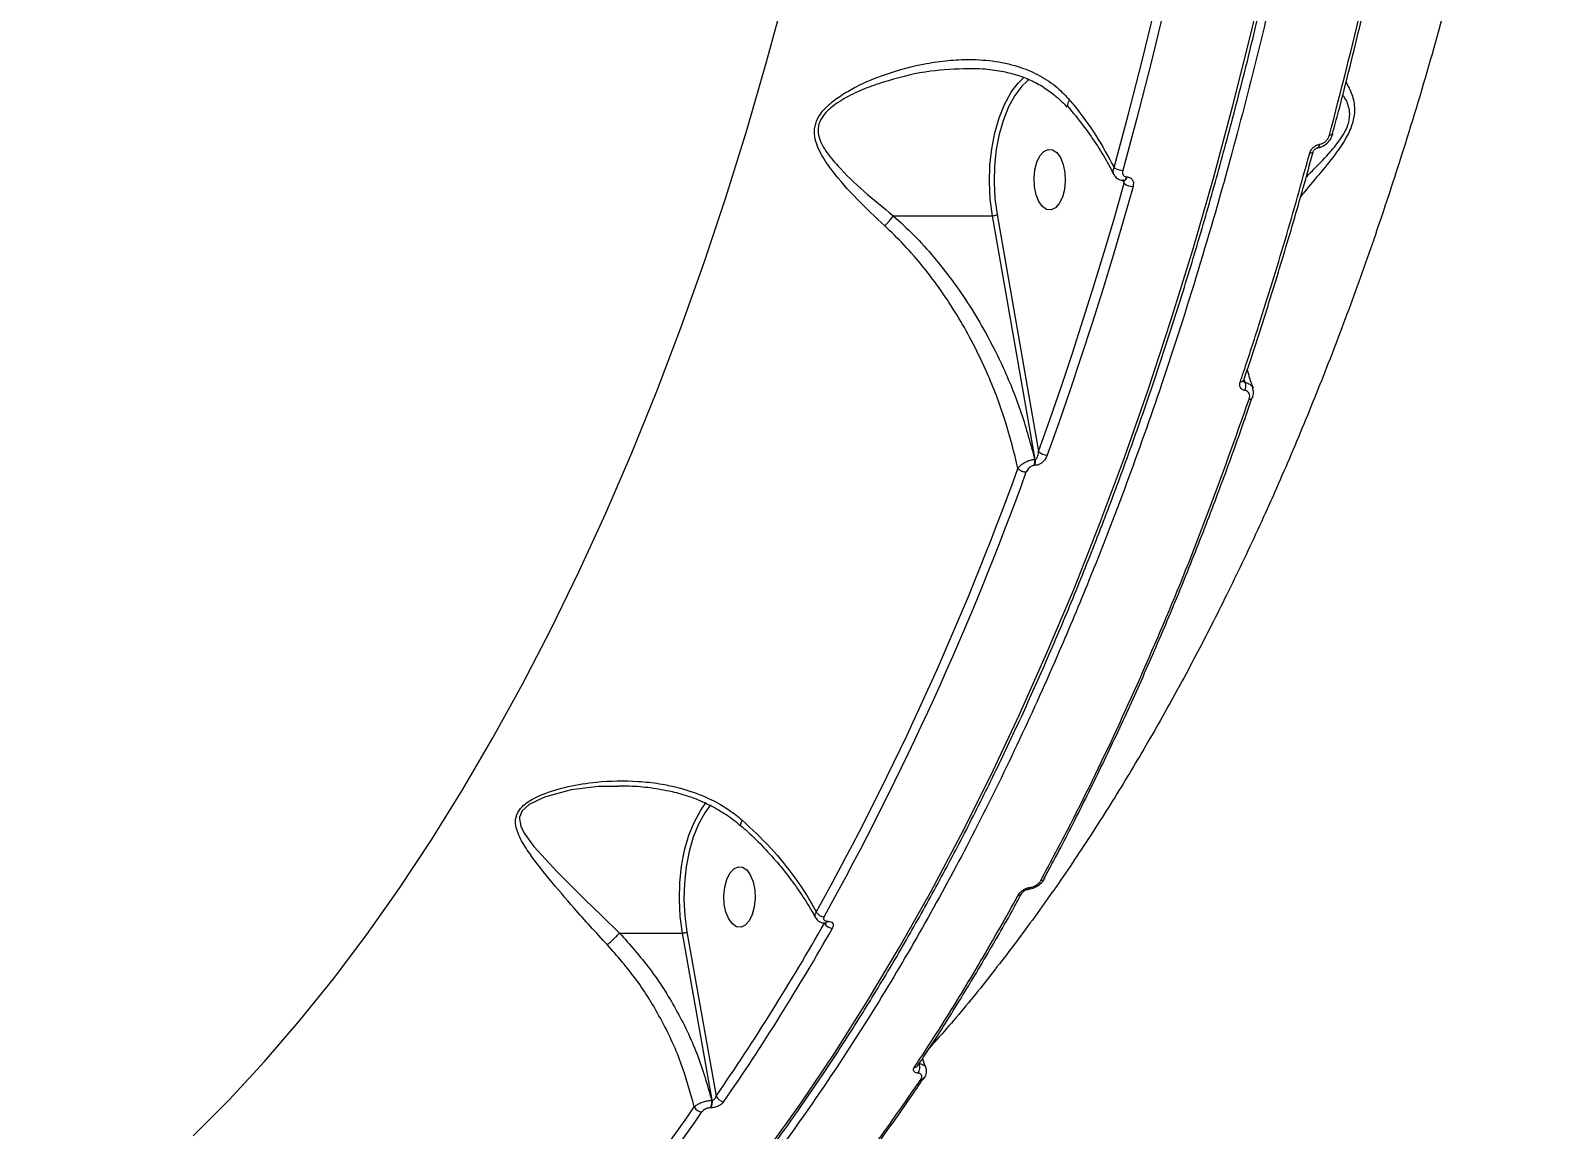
# Model space of a CAD drawing. Header units: millimetres. Extents: x -4688 to 6829, y -6350 to 4771.
# Drawn here: x 1790 to 2016.3, y -53.1 to 110 of the extents above; entities that cross this region are included whole.
import ezdxf

# ---------------------------------------------------------------- set-up
doc = ezdxf.new("R2010")
doc.units = ezdxf.units.MM
for name, color, linetype in [('DIKOM_ОБЪЕКТ', 7, 'Continuous'), ('DIKOM_РАЗМЕР_ЗОНА', 7, 'Continuous'), ('DIKOM_РАЗМЕР_ОБЪЕКТА', 7, 'Continuous')]:
    doc.layers.add(name, color=color, linetype=linetype)
doc.styles.add('style1', font='arial.ttf', dxfattribs={"width": 0.8})
doc.dimstyles.new('1-50', dxfattribs={"dimtxt": 300, "dimasz": 200, "dimexe": 100, "dimexo": 0, "dimgap": 100, "dimtad": 1, "dimtxsty": 'style1', "dimcen": 200, "dimclrd": 7, "dimclre": 7, "dimclrt": 7, "dimadec": 1, "dimazin": 2, "dimtfac": 1, "dimtmove": 0, "dimatfit": 2, "dimfxl": 0, "dimlwd": 25, "dimlwe": 18, "dimarcsym": 0})

# ---------------------------------------------------------------- blocks, each defined once
blk = doc.blocks.new('*D9')
at = {"layer": 'Defpoints', "color": 0, "transparency": 16777216}
for p in [(2285.35, 2926.08), (233.68, -3329.73), (5655.58, -3329.73)]:
    blk.add_point(p, dxfattribs=at)
at = {"layer": 'DIKOM_РАЗМЕР_ОБЪЕКТА', "color": 7, "lineweight": 18, "transparency": 16777216}
for p, q in [((2285.35, 2926.08), (5755.58, 2926.08)), ((233.68, -3329.73), (5755.58, -3329.73))]:
    blk.add_line(p, q, dxfattribs=at)
at = {"layer": 'DIKOM_РАЗМЕР_ОБЪЕКТА', "color": 7, "lineweight": 25, "transparency": 16777216}
blk.add_line((5655.58, 2726.08), (5655.58, -3129.73), dxfattribs=at)
at = {"layer": 'DIKOM_РАЗМЕР_ОБЪЕКТА', "color": 7, "transparency": 16777216}
for points in [[(5622.24, 2726.08), (5688.91, 2726.08), (5655.58, 2926.08)], [(5622.24, -3129.73), (5688.91, -3129.73), (5655.58, -3329.73)]]:
    blk.add_solid(points, dxfattribs=at)
at = {"layer": 'DIKOM_РАЗМЕР_ОБЪЕКТА', "color": 7, "transparency": 16777216, "insert": (5402.4, -130.27), "char_height": 300, "attachment_point": 5, "rotation": 90, "style": 'style1'}
blk.add_mtext('6250', dxfattribs=at)
blk = doc.blocks.new('*D10')
at = {"layer": 'Defpoints', "color": 0, "transparency": 16777216}
for p in [(2960.09, 4770.95), (741.18, -5330.34), (6729.08, -5330.34)]:
    blk.add_point(p, dxfattribs=at)
at = {"layer": 'DIKOM_РАЗМЕР_ЗОНА', "color": 7, "lineweight": 18, "transparency": 16777216}
for p, q in [((2960.09, 4770.95), (6829.08, 4770.95)), ((741.18, -5330.34), (6829.08, -5330.34))]:
    blk.add_line(p, q, dxfattribs=at)
at = {"layer": 'DIKOM_РАЗМЕР_ЗОНА', "color": 7, "lineweight": 25, "transparency": 16777216}
blk.add_line((6729.08, 4570.95), (6729.08, -5130.34), dxfattribs=at)
at = {"layer": 'DIKOM_РАЗМЕР_ЗОНА', "color": 7, "transparency": 16777216}
for points in [[(6695.74, 4570.95), (6762.41, 4570.95), (6729.08, 4770.95)], [(6695.74, -5130.34), (6762.41, -5130.34), (6729.08, -5330.34)]]:
    blk.add_solid(points, dxfattribs=at)
at = {"layer": 'DIKOM_РАЗМЕР_ЗОНА', "color": 7, "transparency": 16777216, "insert": (6475.9, -93.77), "char_height": 300, "attachment_point": 5, "rotation": 90, "style": 'style1'}
blk.add_mtext('10100', dxfattribs=at)
blk = doc.blocks.new('*D11')
at = {"layer": 'Defpoints', "color": 0, "transparency": 16777216}
for p in [(3703.08, 2652.76), (-3188.42, -47.63), (-3188.42, -4921.77)]:
    blk.add_point(p, dxfattribs=at)
at = {"layer": 'DIKOM_РАЗМЕР_ОБЪЕКТА', "color": 7, "lineweight": 18, "transparency": 16777216}
for p, q in [((3703.08, 2652.76), (3703.08, -5021.77)), ((-3188.42, -47.63), (-3188.42, -5021.77))]:
    blk.add_line(p, q, dxfattribs=at)
at = {"layer": 'DIKOM_РАЗМЕР_ОБЪЕКТА', "color": 7, "lineweight": 25, "transparency": 16777216}
blk.add_line((3503.08, -4921.77), (-2988.42, -4921.77), dxfattribs=at)
at = {"layer": 'DIKOM_РАЗМЕР_ОБЪЕКТА', "color": 7, "transparency": 16777216}
for points in [[(-2988.42, -4888.44), (-2988.42, -4955.11), (-3188.42, -4921.77)], [(3503.08, -4888.44), (3503.08, -4955.11), (3703.08, -4921.77)]]:
    blk.add_solid(points, dxfattribs=at)
at = {"layer": 'DIKOM_РАЗМЕР_ОБЪЕКТА', "color": 7, "transparency": 16777216, "insert": (4.08, -4668.6), "char_height": 300, "attachment_point": 5, "style": 'style1'}
blk.add_mtext('6900', dxfattribs=at)
blk = doc.blocks.new('*D12')
at = {"layer": 'Defpoints', "color": 0, "transparency": 16777216}
for p in [(4937.72, 2926.08), (-4688.42, -671.13), (4937.72, -6249.77)]:
    blk.add_point(p, dxfattribs=at)
at = {"layer": 'DIKOM_РАЗМЕР_ЗОНА', "color": 7, "lineweight": 18, "transparency": 16777216}
for p, q in [((4937.72, 2926.08), (4937.72, -6349.77)), ((-4688.42, -671.13), (-4688.42, -6349.77))]:
    blk.add_line(p, q, dxfattribs=at)
at = {"layer": 'DIKOM_РАЗМЕР_ЗОНА', "color": 7, "lineweight": 25, "transparency": 16777216}
blk.add_line((-4488.42, -6249.77), (4737.72, -6249.77), dxfattribs=at)
at = {"layer": 'DIKOM_РАЗМЕР_ЗОНА', "color": 7, "transparency": 16777216}
for points in [[(-4488.42, -6216.44), (-4488.42, -6283.11), (-4688.42, -6249.77)], [(4737.72, -6216.44), (4737.72, -6283.11), (4937.72, -6249.77)]]:
    blk.add_solid(points, dxfattribs=at)
at = {"layer": 'DIKOM_РАЗМЕР_ЗОНА', "color": 7, "transparency": 16777216, "insert": (124.65, -5996.6), "char_height": 300, "attachment_point": 5, "style": 'style1'}
blk.add_mtext('9650', dxfattribs=at)

msp = doc.modelspace()

# ---------------------------------------------------------------- linework, layer by layer
at = {"layer": 'DIKOM_ОБЪЕКТ', "color": 7, "linetype": 'Continuous', "lineweight": 15}
for p, q in [((1929.304, 104.325), (1929.122, 104.313)), ((1938.158, 102.759), (1937.771, 102.441)), ((1983.174, 94.669), (1983.167, 94.632)), ((1952.233, 87.322), (1952.037, 87.767)), ((1952.139, 87.743), (1952.138, 87.896)), ((1952.171, 87.735), (1952.199, 87.735)), ((1952.624, 88.26), (1952.652, 88.26)), ((1917.993, 82.513), (1932.702, 82.513)), ((1939.044, 46.358), (1932.702, 82.513)), ((1933.375, 82.674), (1939.535, 47.553)), ((1969.993, 58.223), (1970.186, 57.761)), ((1938.977, 45.458), (1938.889, 45.458)), ((1938.956, 46.358), (1939.044, 46.358)), ((1889.725, -5.247), (1890.251, -4.555)), ((1940.424, -15.798), (1940.4, -15.849)), ((1907.863, -22.425), (1907.911, -22.425)), ((1908.211, -22.164), (1908.258, -22.164)), ((1877.38, -23.905), (1886.712, -23.905)), ((1891.12, -48.706), (1886.712, -23.905)), ((1887.384, -23.742), (1891.712, -48.095)), ((1922.632, -45.322), (1922.604, -45.369)), ((1891.052, -48.706), (1891.12, -48.706)), ((1890.939, -49.837), (1890.871, -49.837))]:
    msp.add_line(p, q, dxfattribs=at)
at = {"layer": 'DIKOM_ОБЪЕКТ', "color": 7, "linetype": 'Continuous', "lineweight": 15, "flags": 128}
for points in [[(1950.738, 89.67), (1952.829, 97.426), (1954.835, 105.265), (1956.757, 113.184), (1958.594, 121.179), (1960.344, 129.246), (1962.007, 137.383), (1963.582, 145.585), (1965.068, 153.85)], [(1966.375, 153.554), (1964.885, 145.271), (1963.307, 137.05), (1961.641, 128.895), (1959.887, 120.81), (1958.046, 112.797), (1956.12, 104.861), (1954.109, 97.005), (1952.013, 89.232)], [(1899.223, -56.227), (1904.313, -49.093), (1909.295, -41.676), (1914.163, -33.981), (1918.915, -26.015), (1923.546, -17.785), (1928.051, -9.297), (1932.428, -0.559), (1936.673, 8.422), (1940.781, 17.638), (1944.75, 27.082), (1948.576, 36.746), (1952.256, 46.621), (1955.787, 56.699), (1959.166, 66.972), (1962.39, 77.431), (1965.456, 88.067), (1968.362, 98.872), (1971.106, 109.836), (1973.684, 120.949)], [(1814.17, -53.986), (1819.499, -48.628), (1824.741, -42.957), (1829.891, -36.978), (1834.946, -30.696), (1839.899, -24.119), (1844.747, -17.251), (1849.484, -10.099), (1854.107, -2.67), (1858.612, 5.029), (1862.993, 12.991), (1867.247, 21.209), (1871.37, 29.675), (1875.358, 38.382), (1879.207, 47.32), (1882.915, 56.482), (1886.476, 65.86), (1889.889, 75.444), (1893.15, 85.226), (1896.255, 95.196), (1899.202, 105.345), (1901.989, 115.664)], [(1937.771, 102.441), (1937.048, 101.721), (1936.009, 100.339), (1935.09, 98.665), (1934.313, 96.739), (1933.696, 94.605), (1933.254, 92.314), (1932.997, 89.919), (1932.931, 87.476), (1933.058, 85.042), (1933.375, 82.674)], [(1935.715, 101.17), (1936.492, 102.155), (1937.41, 103.044)], [(1932.702, 82.513), (1932.376, 84.955), (1932.245, 87.465), (1932.313, 89.985), (1932.578, 92.455), (1933.034, 94.818), (1933.67, 97.018), (1934.472, 99.004), (1935.42, 100.73), (1935.715, 101.17)], [(1980.887, 92.582), (1980.894, 92.583), (1980.981, 92.618), (1981.059, 92.692), (1981.123, 92.801), (1981.173, 92.942), (1981.205, 93.108)], [(1983.167, 94.632), (1983.166, 94.628), (1983.124, 94.563), (1983.05, 94.509), (1982.947, 94.47), (1982.817, 94.445), (1982.665, 94.437)], [(1939.162, 85.615), (1938.917, 86.804), (1938.855, 88.079), (1938.979, 89.337), (1939.282, 90.475), (1939.737, 91.402), (1940.308, 92.043), (1940.949, 92.345), (1941.608, 92.284), (1942.232, 91.865), (1942.769, 91.122), (1943.177, 90.115), (1943.422, 88.926), (1943.485, 87.651), (1943.36, 86.393), (1943.058, 85.255), (1942.602, 84.328), (1942.031, 83.687), (1941.39, 83.386), (1940.731, 83.446), (1940.108, 83.865), (1939.57, 84.608), (1939.162, 85.615)], [(1980.257, 92), (1980.256, 91.995), (1980.219, 91.924), (1980.146, 91.866), (1980.041, 91.823), (1979.907, 91.796), (1979.749, 91.787)], [(1939.535, 47.553), (1941.246, 52.37), (1942.923, 57.233), (1944.564, 62.141), (1946.17, 67.093), (1947.74, 72.088), (1949.274, 77.125), (1950.772, 82.204), (1952.233, 87.322)], [(1953.542, 86.843), (1952.078, 81.713), (1950.577, 76.622), (1949.039, 71.573), (1947.465, 66.566), (1945.855, 61.603), (1944.21, 56.683), (1942.53, 51.808), (1940.814, 46.98)], [(1971.289, 55.576), (1971.28, 55.54), (1971.279, 55.537)], [(1877.301, -2.177), (1874.255, -2.169), (1870.212, -2.685), (1866.236, -3.726), (1863.988, -4.814), (1862.949, -5.785), (1862.565, -6.721), (1862.541, -6.98), (1862.722, -8.03), (1863.22, -9.074), (1864.661, -11.056), (1868.148, -14.838), (1872.246, -18.935), (1874.742, -21.375), (1877.377, -23.905), (1877.377, -23.906), (1877.377, -23.906)], [(1886.712, -23.905), (1886.386, -21.463), (1886.255, -18.953), (1886.323, -16.433), (1886.588, -13.963), (1887.044, -11.6), (1887.68, -9.4), (1888.481, -7.414), (1889.429, -5.688), (1889.725, -5.247)], [(1890.874, -4.91), (1890.019, -6.078), (1889.1, -7.751), (1888.323, -9.677), (1887.706, -11.811), (1887.264, -14.102), (1887.007, -16.497), (1886.941, -18.94), (1887.068, -21.374), (1887.384, -23.742)], [(1893.172, -20.803), (1892.927, -19.614), (1892.864, -18.339), (1892.989, -17.081), (1893.291, -15.942), (1893.747, -15.015), (1894.318, -14.375), (1894.959, -14.073), (1895.618, -14.134), (1896.241, -14.553), (1896.779, -15.296), (1897.186, -16.303), (1897.432, -17.492), (1897.494, -18.767), (1897.369, -20.024), (1897.067, -21.163), (1896.612, -22.09), (1896.041, -22.73), (1895.4, -23.032), (1894.741, -22.971), (1894.117, -22.552), (1893.58, -21.809), (1893.172, -20.803)]]:
    msp.add_lwpolyline(points, dxfattribs=at)
at = {"layer": 'DIKOM_ОБЪЕКТ', "color": 7, "linetype": 'Continuous', "lineweight": 15}
for centre, radius, start, end in [((1952.017, 91.316), 2.084, 232.15785, 269.91015), ((1952.028, 88.315), 0.598, 284.15328, 354.68519), ((1952.064, 88.312), 0.591, 282.55736, 354.96355), ((1953.532, 88.845), 2.002, 229.54403, 270.29782), ((1932.718, 83.93), 1.418, 269.37019, 297.59326), ((1969.528, 58.366), 0.508, 260.72243, 328.18567), ((1968.709, 57.254), 1.561, 334.10955, 18.95393), ((1970.845, 55.822), 0.519, 261.46378, 326.63294), ((1940.82, 48.706), 1.726, 221.8899, 269.80729), ((1937.175, 46.038), 1.809, 341.31037, 10.17745), ((1937.263, 46.038), 1.809, 341.31037, 10.17745), ((1509.792, 199.229), 453.688, 330.98869, 340.13048), ((1510.092, 199.033), 454.692, 330.98869, 340.13048), ((1937.735, 46.245), 1.752, 223.90609, 269.38939), ((1936.604, -17.667), 0.557, 264.7969, 328.07024), ((1937.891, -17.081), 0.351, 286.8262, 348.56059), ((1939.934, -15.533), 0.563, 265.10583, 325.7725), ((1609.55, 146.314), 342.652, 325.43329, 330.49617), ((1907.777, -20.049), 1.436, 211.61962, 268.18487), ((1909.011, -21.764), 1.413, 208.39402, 268.38355), ((1907.814, -21.999), 0.43, 277.46116, 337.49286), ((1907.865, -22.002), 0.425, 275.6239, 337.69502), ((1886.727, -22.503), 1.403, 269.37183, 297.91261), ((1610.042, 145.976), 343.469, 325.43329, 330.49617), ((1921.171, -43.219), 0.586, 266.34482, 324.3375), ((1920.48, -43.821), 1.439, 322.09754, 22.27703), ((1922.131, -45.013), 0.592, 266.70377, 322.99475), ((1686.672, 88.757), 244.728, 310.98442, 325.54505), ((1889.663, -49.118), 1.33, 205.96005, 267.49582), ((1889.473, -49.033), 1.613, 330.13174, 11.70712), ((1889.541, -49.033), 1.613, 330.13174, 11.70712), ((1892.931, -47.572), 1.326, 203.23582, 267.68592), ((1687.363, 88.316), 245.269, 310.98442, 325.54505)]:
    msp.add_arc(centre, radius, start, end, dxfattribs=at)
for points, knots in [([(1980.344, 430.572), (1981.124, 426.251), (1982.893, 416.448), (1985.293, 400.903), (1987.541, 383.964), (1989.426, 366.771), (1990.946, 349.373), (1991.999, 333.223), (1992.678, 318.422), (1993.071, 304.993), (1993.243, 291.527), (1993.187, 276.727), (1992.82, 260.599), (1992.049, 243.17), (1990.849, 224.993), (1989.161, 206.127), (1987, 187.32), (1984.494, 169.364), (1981.932, 153.686), (1979.097, 138.355), (1976, 123.367), (1972.301, 107.416), (1968.07, 91.034), (1963.261, 74.317), (1958.015, 57.959), (1952.59, 42.626), (1947.499, 29.478), (1942.211, 16.834), (1936.733, 4.681), (1930.523, -7.993), (1924.013, -20.216), (1917.217, -31.947), (1910.132, -43.173), (1902.771, -53.862), (1895.143, -63.985), (1887.358, -73.393), (1879.446, -82.079), (1871.425, -90.047), (1863.198, -97.397), (1854.785, -104.099), (1846.898, -109.636), (1839.61, -114.179), (1832.949, -117.838), (1828.144, -120.271), (1825.546, -121.357), (1825.21, -121.498)], [0, 0, 0, 0, 0.0193268, 0.0438438, 0.068475, 0.0931491, 0.118025, 0.1429451, 0.161843, 0.180741, 0.1997169, 0.2186927, 0.2432097, 0.2678409, 0.292515, 0.3205472, 0.3486427, 0.3738249, 0.399053, 0.4180555, 0.4425725, 0.4672037, 0.4918778, 0.51991, 0.5480055, 0.5731877, 0.5984158, 0.6174184, 0.6419354, 0.6665665, 0.6912406, 0.7161362, 0.7410762, 0.7661674, 0.7914513, 0.8167816, 0.8412986, 0.8659298, 0.8906038, 0.9154994, 0.9404393, 0.9593274, 0.9782155, 0.9971813, 1, 1, 1, 1]), ([(2020.335, 362.387), (2020.836, 356.181), (2021.841, 343.755), (2022.761, 324.885), (2023.244, 305.865), (2023.239, 286.677), (2022.748, 267.405), (2021.759, 248.06), (2020.269, 228.742), (2018.395, 210.679), (2016.243, 193.922), (2013.905, 178.447), (2011.23, 163.122), (2008.216, 147.95), (2004.866, 132.979), (2001.178, 118.221), (1997.16, 103.731), (1993.085, 90.414), (1989.028, 78.245), (1985.088, 67.279), (1980.992, 56.674), (1976.748, 46.423), (1972.32, 36.44), (1967.787, 26.896), (1963.17, 17.8), (1958.477, 9.132), (1953.634, 0.753), (1948.537, -7.505), (1943.184, -15.598), (1937.624, -23.425), (1931.974, -30.791), (1927.236, -36.611), (1924.323, -39.849), (1923.36, -40.919)], [0, 0, 0, 0, 0.0400056, 0.0801075, 0.1205162, 0.1610245, 0.2019324, 0.2429438, 0.2842733, 0.3257097, 0.3596322, 0.3936139, 0.427782, 0.4620106, 0.4964808, 0.5310132, 0.5657369, 0.6005244, 0.6289343, 0.6573792, 0.6850527, 0.7127263, 0.74053, 0.7683337, 0.7948016, 0.8212694, 0.8478513, 0.8744332, 0.9027755, 0.9311527, 0.9587602, 0.9863678, 1, 1, 1, 1]), ([(1823.661, -121.488), (1824.219, -121.25), (1826.716, -120.185), (1831.113, -117.984), (1836.846, -114.88), (1842.529, -111.448), (1848.163, -107.722), (1853.741, -103.696), (1859.261, -99.376), (1864.716, -94.763), (1870.104, -89.862), (1875.42, -84.677), (1880.661, -79.211), (1885.821, -73.468), (1890.897, -67.454), (1895.886, -61.172), (1900.784, -54.627), (1905.587, -47.825), (1910.291, -40.77), (1914.893, -33.468), (1919.389, -25.925), (1923.776, -18.145), (1928.051, -10.136), (1932.211, -1.903), (1936.253, 6.548), (1940.173, 15.211), (1943.969, 24.078), (1947.637, 33.143), (1951.176, 42.4), (1954.582, 51.841), (1957.853, 61.459), (1960.987, 71.247), (1963.981, 81.198), (1966.833, 91.304), (1969.541, 101.558), (1972.102, 111.952), (1974.516, 122.478), (1976.78, 133.128), (1978.892, 143.894), (1980.851, 154.768), (1982.656, 165.743), (1984.305, 176.809), (1985.797, 187.958), (1987.13, 199.183), (1988.304, 210.474), (1989.318, 221.823), (1990.172, 233.222), (1990.863, 244.662), (1991.394, 256.134), (1991.759, 267.63), (1991.948, 277.877), (1991.974, 284.29), (1991.984, 286.864)], [0, 0, 0, 0, 0.0058769, 0.0262677, 0.0466645, 0.067067, 0.0874749, 0.1078877, 0.1283049, 0.1487259, 0.1691502, 0.1895772, 0.2100064, 0.2304374, 0.2508697, 0.271303, 0.291737, 0.3121714, 0.332606, 0.3530406, 0.3734749, 0.393909, 0.4143428, 0.434776, 0.4552088, 0.4756411, 0.4960728, 0.516504, 0.5369346, 0.5573646, 0.5777942, 0.5982232, 0.6186517, 0.6390797, 0.6595072, 0.6799343, 0.700361, 0.7207873, 0.7412132, 0.7616388, 0.7820641, 0.8024891, 0.8229139, 0.8433384, 0.8637627, 0.8841868, 0.9046108, 0.9250347, 0.9454584, 0.9658821, 0.9863057, 1, 1, 1, 1]), ([(1982.665, 94.437), (1984.362, 101.018), (1987.762, 114.2), (1992.177, 134.669), (1996.128, 155.603), (1998.272, 169.918), (1999.345, 177.086)], [0, 0, 0, 0, 0.2482522, 0.497193, 0.7482405, 1, 1, 1, 1]), ([(1983.125, 94.684), (1983.424, 95.783), (1984.65, 100.286), (1986.656, 108.341), (1989.138, 118.846), (1991.463, 129.494), (1993.641, 140.264), (1995.668, 151.147), (1997.532, 162.137), (1998.905, 170.837), (1999.603, 175.899), (1999.788, 177.236)], [0, 0, 0, 0, 0.0419838, 0.1719676, 0.3020658, 0.4322507, 0.5624936, 0.6927648, 0.8230254, 0.9532461, 1, 1, 1, 1]), ([(1916.71, 81.009), (1915.316, 82.324), (1912.493, 84.986), (1909.327, 88.531), (1907.426, 91.274), (1906.571, 93.127), (1906.223, 94.612), (1906.377, 96.17), (1907.198, 97.781), (1908.646, 99.25), (1910.493, 100.56), (1913.181, 102.061), (1917.301, 103.77), (1921.913, 104.997), (1926.117, 105.589), (1929.55, 105.753), (1933.201, 105.496), (1936.703, 104.677), (1939.767, 103.337), (1942.22, 101.716), (1943.54, 100.307), (1944.14, 99.667)], [0, 0, 0, 0, 0.0913266, 0.1848751, 0.2390192, 0.2664389, 0.2946558, 0.3210572, 0.3475183, 0.3830373, 0.4180447, 0.453627, 0.5268316, 0.6259268, 0.6768417, 0.7282368, 0.790386, 0.8540593, 0.9046378, 0.9566771, 1, 1, 1, 1]), ([(1929.122, 104.313), (1927.244, 104.25), (1923.256, 104.116), (1918.329, 102.919), (1914.388, 101.635), (1911.622, 100.451), (1909.306, 99.055), (1907.656, 97.587), (1906.856, 96.133), (1906.772, 94.766), (1907.155, 93.509), (1907.619, 92.676), (1908.427, 91.433), (1910.225, 89.302), (1913.566, 86.102), (1916.517, 83.709), (1917.993, 82.513)], [0, 0, 0, 0, 0.12763067, 0.27104649, 0.33826418, 0.40552076, 0.47220008, 0.51943617, 0.55348564, 0.58745288, 0.62186957, 0.65650852, 0.66217485, 0.73750305, 0.86872126, 1, 1, 1, 1]), ([(1929.295, 104.37), (1929.943, 104.365), (1931.554, 104.351), (1933.867, 104.013), (1936.25, 103.468), (1938.335, 102.674), (1940.319, 101.602), (1942.111, 100.241), (1943.26, 99.226), (1943.736, 98.609), (1943.742, 98.602)], [0, 0, 0, 0, 0.1166942, 0.2898368, 0.4266169, 0.569691, 0.7112072, 0.8551502, 0.9982932, 1, 1, 1, 1]), ([(1985.115, 102.331), (1985.436, 101.754), (1986.046, 100.657), (1986.488, 98.627), (1986.248, 96.486), (1985.331, 94.242), (1983.6, 91.661), (1981.371, 88.908), (1979.503, 86.742), (1978.575, 85.57), (1978.38, 85.323)], [0, 0, 0, 0, 0.1589313, 0.3021916, 0.3946814, 0.493715, 0.6220355, 0.7862364, 0.9549214, 1, 1, 1, 1]), ([(1944.14, 99.667), (1944.126, 99.647), (1944.014, 99.486), (1943.856, 99.191), (1943.778, 98.87), (1943.861, 98.762), (1943.896, 98.716)], [0, 0, 0, 0, 0.04679367, 0.37774928, 0.73392961, 1, 1, 1, 1]), ([(1944.14, 99.667), (1944.364, 99.394), (1945.774, 97.678), (1948.191, 94.368), (1949.878, 91.257), (1950.738, 89.67)], [0, 0, 0, 0, 0.0849882, 0.5334671, 1, 1, 1, 1]), ([(1979.222, 88.265), (1979.711, 88.757), (1981.019, 90.072), (1982.988, 92.124), (1984.66, 94.28), (1985.33, 95.687), (1985.659, 96.814), (1985.722, 97.867), (1985.464, 98.952), (1985.111, 99.814), (1984.783, 100.221), (1984.63, 100.41)], [0, 0, 0, 0, 0.1316573, 0.3519154, 0.5112498, 0.6025411, 0.6295192, 0.7402445, 0.8291101, 0.920531, 1, 1, 1, 1]), ([(1943.879, 98.705), (1944.62, 97.81), (1946.111, 96.009), (1948.059, 93.219), (1949.606, 90.746), (1950.382, 89.206), (1950.678, 88.62)], [0, 0, 0, 0, 0.2735418, 0.5505795, 0.8287995, 1, 1, 1, 1]), ([(1979.749, 91.787), (1979.759, 91.821), (1979.814, 92.004), (1979.985, 92.334), (1980.328, 92.713), (1980.754, 92.998), (1981.054, 93.071), (1981.205, 93.108)], [0, 0, 0, 0, 0.0545852, 0.2913569, 0.527817, 0.7639702, 1, 1, 1, 1]), ([(1980.89, 92.594), (1980.934, 92.597), (1981.247, 92.62), (1981.826, 92.874), (1982.517, 93.414), (1982.995, 94.045), (1983.093, 94.488), (1983.128, 94.644)], [0, 0, 0, 0, 0.0429472, 0.3016502, 0.5709316, 0.8488599, 1, 1, 1, 1]), ([(1981.205, 93.108), (1981.356, 93.145), (1981.659, 93.218), (1982.086, 93.506), (1982.431, 93.887), (1982.602, 94.219), (1982.655, 94.403), (1982.665, 94.437)], [0, 0, 0, 0, 0.236408, 0.4729314, 0.7098822, 0.9468304, 1, 1, 1, 1]), ([(1969.446, 57.865), (1969.634, 58.423), (1970.572, 61.215), (1972.84, 68.167), (1976.146, 78.857), (1978.548, 87.475), (1979.749, 91.787)], [0, 0, 0, 0, 0.0507678, 0.2538476, 0.6266954, 1, 1, 1, 1]), ([(1969.951, 58.101), (1970.098, 58.524), (1971.349, 62.145), (1973.58, 69.136), (1976.618, 79.084), (1978.834, 86.72), (1979.995, 91.074), (1980.242, 92.004)], [0, 0, 0, 0, 0.0388167, 0.3322937, 0.6263939, 0.920227, 1, 1, 1, 1]), ([(1980.259, 91.994), (1980.264, 92.014), (1980.277, 92.071), (1980.347, 92.202), (1980.462, 92.345), (1980.606, 92.466), (1980.748, 92.546), (1980.852, 92.578), (1980.881, 92.58), (1980.887, 92.581)], [0, 0, 0, 0, 0.098267, 0.2741146, 0.4456069, 0.6141428, 0.7864077, 0.9558784, 1, 1, 1, 1]), ([(1950.707, 88.631), (1950.654, 88.784), (1950.548, 89.094), (1950.674, 89.476), (1950.738, 89.67)], [0, 0, 0, 0, 0.493001, 1, 1, 1, 1]), ([(1950.725, 88.632), (1950.741, 88.586), (1950.822, 88.351), (1951.18, 88.025), (1951.678, 87.757), (1952.036, 87.759), (1952.174, 87.76)], [0, 0, 0, 0, 0.0805504, 0.416641, 0.774352, 1, 1, 1, 1]), ([(1952.013, 89.232), (1951.993, 89.117), (1951.951, 88.888), (1952.036, 88.584), (1952.221, 88.364), (1952.438, 88.269), (1952.581, 88.262), (1952.624, 88.26)], [0, 0, 0, 0, 0.2336562, 0.4673227, 0.6955597, 0.9087114, 1, 1, 1, 1]), ([(1952.233, 87.322), (1952.229, 87.412), (1952.223, 87.576), (1952.166, 87.724), (1952.14, 87.791)], [0, 0, 0, 0, 0.5532425, 1, 1, 1, 1]), ([(1952.652, 88.26), (1952.716, 88.256), (1952.924, 88.246), (1953.242, 88.11), (1953.513, 87.791), (1953.636, 87.347), (1953.574, 87.011), (1953.542, 86.843)], [0, 0, 0, 0, 0.09315202, 0.30389583, 0.53022692, 0.76518798, 1, 1, 1, 1]), ([(1916.71, 81.009), (1916.759, 81.056), (1916.918, 81.211), (1917.234, 81.546), (1917.644, 82.025), (1917.875, 82.349), (1917.991, 82.512)], [0, 0, 0, 0, 0.1074474, 0.3494646, 0.6747323, 1, 1, 1, 1]), ([(1917.993, 82.513), (1917.993, 82.513), (1917.992, 82.513), (1917.991, 82.512), (1917.991, 82.512), (1917.991, 82.512)], [0, 0, 0, 0, 0.4228234, 0.7745739, 1, 1, 1, 1]), ([(1917.991, 82.512), (1919.024, 81.559), (1921.125, 79.623), (1924.041, 76.375), (1926.805, 72.868), (1929.36, 69.131), (1931.932, 64.804), (1934.573, 59.52), (1937.113, 53.223), (1938.339, 48.656), (1938.956, 46.358)], [0, 0, 0, 0, 0.0999693, 0.2032311, 0.3072661, 0.4135113, 0.5204311, 0.6601775, 0.8289759, 1, 1, 1, 1]), ([(1936.472, 45.03), (1935.906, 47.343), (1934.766, 52.003), (1932.347, 58.357), (1929.228, 64.892), (1925.972, 70.262), (1922.501, 74.885), (1919.706, 78.136), (1917.685, 80.074), (1916.71, 81.009)], [0, 0, 0, 0, 0.1738754, 0.3501405, 0.4880607, 0.6922757, 0.7967199, 0.9019392, 1, 1, 1, 1]), ([(1971.396, 56.942), (1971.284, 57.224), (1970.909, 58.167), (1970.673, 59.09), (1970.507, 59.736)], [0, 0, 0, 0, 0.2993629, 1, 1, 1, 1]), ([(1970.114, 56.573), (1970.096, 56.575), (1969.943, 56.6), (1969.68, 56.712), (1969.436, 57.006), (1969.337, 57.408), (1969.409, 57.713), (1969.446, 57.865)], [0, 0, 0, 0, 0.0299153, 0.261791, 0.5039481, 0.7520215, 1, 1, 1, 1]), ([(1969.93, 58.007), (1969.932, 58), (1969.951, 57.932), (1970.023, 57.845), (1970.111, 57.784), (1970.164, 57.766), (1970.18, 57.763), (1970.186, 57.761)], [0, 0, 0, 0, 0.057273, 0.5295597, 0.8627437, 0.947739, 1, 1, 1, 1]), ([(1969.934, 57.99), (1969.935, 57.987), (1969.937, 57.98), (1969.934, 58.033), (1969.957, 58.087), (1969.96, 58.095)], [0, 0, 0, 0, 0.3556004, 0.9085722, 1, 1, 1, 1]), ([(1970.186, 57.761), (1970.218, 57.756), (1970.471, 57.714), (1970.883, 57.532), (1971.224, 57.218), (1971.266, 56.963), (1971.276, 56.905)], [0, 0, 0, 0, 0.0574363, 0.4590134, 0.875628, 1, 1, 1, 1]), ([(1971.268, 55.54), (1971.287, 55.587), (1971.406, 55.877), (1971.457, 56.377), (1971.321, 56.781), (1971.266, 56.945)], [0, 0, 0, 0, 0.1035966, 0.635341, 1, 1, 1, 1]), ([(1939.886, -16.094), (1941.206, -13.616), (1945.062, -6.373), (1951.186, 6.187), (1958.122, 21.836), (1964.706, 38.165), (1968.746, 49.59), (1970.768, 55.309)], [0, 0, 0, 0, 0.1144547, 0.3345006, 0.5550758, 0.7772655, 1, 1, 1, 1]), ([(1940.365, -15.768), (1940.826, -14.927), (1942.734, -11.447), (1945.975, -5.094), (1950.083, 3.288), (1954.066, 11.906), (1957.93, 20.732), (1961.67, 29.761), (1965.277, 38.989), (1968.475, 47.592), (1970.409, 53.197), (1971.236, 55.595)], [0, 0, 0, 0, 0.039458, 0.1632191, 0.2871023, 0.4110782, 0.5351168, 0.6591871, 0.783249, 0.9072708, 1, 1, 1, 1]), ([(1970.768, 55.309), (1970.805, 55.458), (1970.878, 55.756), (1970.781, 56.149), (1970.542, 56.435), (1970.284, 56.546), (1970.133, 56.57), (1970.114, 56.573)], [0, 0, 0, 0, 0.2478617, 0.4958964, 0.7364511, 0.9670336, 1, 1, 1, 1]), ([(1887.486, -87.74), (1888.632, -87.617), (1895.618, -86.865), (1908.427, -85.181), (1925.911, -82.671), (1943.376, -79.82), (1960.818, -76.664), (1978.233, -73.194), (1995.616, -69.413), (2012.962, -65.322), (2030.266, -60.921), (2047.524, -56.21), (2064.732, -51.192), (2081.883, -45.867), (2098.974, -40.236), (2116, -34.301), (2132.957, -28.063), (2149.838, -21.523), (2166.64, -14.684), (2183.358, -7.545), (2199.988, -0.11), (2216.523, 7.619), (2232.961, 15.642), (2249.296, 23.954), (2265.521, 32.561), (2281.253, 41.218), (2291.51, 47.138), (2296.448, 49.988)], [0, 0, 0, 0, 0.0080361, 0.0490173, 0.0900369, 0.1310958, 0.1721949, 0.2133348, 0.2545161, 0.2957394, 0.3370051, 0.3783135, 0.419665, 0.4610596, 0.5024976, 0.5439788, 0.5855032, 0.6270706, 0.6686808, 0.7103335, 0.7520282, 0.7937645, 0.8355418, 0.8773596, 0.9192171, 0.9611136, 1, 1, 1, 1]), ([(1939.044, 46.358), (1939.066, 46.361), (1939.11, 46.367), (1939.199, 46.424), (1939.3, 46.555), (1939.403, 46.784), (1939.488, 47.102), (1939.524, 47.371), (1939.534, 47.531), (1939.535, 47.553)], [0, 0, 0, 0, 0.0552692, 0.109801, 0.2436747, 0.4175578, 0.6517925, 0.9518587, 1, 1, 1, 1]), ([(1936.472, 45.03), (1936.49, 45.055), (1936.612, 45.229), (1936.906, 45.531), (1937.406, 45.88), (1937.927, 46.134), (1938.459, 46.309), (1938.789, 46.342), (1938.956, 46.358)], [0, 0, 0, 0, 0.0391395, 0.2683184, 0.4663917, 0.6436366, 0.8199332, 1, 1, 1, 1]), ([(1938.889, 45.458), (1938.805, 45.451), (1938.637, 45.435), (1938.376, 45.312), (1938.129, 45.127), (1937.9, 44.867), (1937.773, 44.643), (1937.723, 44.512), (1937.716, 44.493)], [0, 0, 0, 0, 0.16733432, 0.33445433, 0.50913205, 0.71306547, 0.95772864, 1, 1, 1, 1]), ([(1940.814, 46.98), (1940.804, 46.952), (1940.726, 46.745), (1940.526, 46.389), (1940.16, 45.978), (1939.769, 45.688), (1939.365, 45.496), (1939.106, 45.471), (1938.977, 45.458)], [0, 0, 0, 0, 0.0392374, 0.287234, 0.4951935, 0.6709996, 0.8353028, 1, 1, 1, 1]), ([(1875.558, -25.624), (1874.721, -24.722), (1873.033, -22.904), (1870.099, -19.6), (1866.827, -15.773), (1864.055, -12.253), (1862.558, -9.765), (1862.011, -8.252), (1861.88, -7.012), (1862.34, -5.712), (1863.725, -4.387), (1866.243, -3.116), (1869.796, -2.088), (1874.595, -1.336), (1879.154, -1.246), (1883.314, -1.707), (1886.669, -2.416), (1890.167, -3.638), (1893.251, -5.274), (1894.943, -6.645), (1895.593, -7.171)], [0, 0, 0, 0, 0.0563553, 0.113614, 0.210372, 0.309985, 0.3619812, 0.3883029, 0.4153394, 0.4457393, 0.4741002, 0.5167989, 0.5802339, 0.6452969, 0.7405621, 0.7894789, 0.8388462, 0.8993621, 0.9613629, 1, 1, 1, 1]), ([(1877.302, -2.087), (1877.829, -2.079), (1879.39, -2.054), (1882.028, -2.304), (1884.992, -2.827), (1887.804, -3.619), (1890.343, -4.647), (1892.715, -5.987), (1894.364, -7.103), (1895.145, -7.851), (1895.286, -7.985)], [0, 0, 0, 0, 0.0809045, 0.2397041, 0.407491, 0.5455444, 0.6919964, 0.8330392, 0.9700613, 1, 1, 1, 1]), ([(1895.321, -7.941), (1895.67, -8.242), (1896.903, -9.306), (1898.838, -11.255), (1901.102, -13.765), (1903.145, -16.354), (1904.917, -18.985), (1906.013, -20.761), (1906.439, -21.65), (1906.442, -21.655)], [0, 0, 0, 0, 0.0729557, 0.2581337, 0.4439307, 0.6296958, 0.814836, 0.9989447, 1, 1, 1, 1]), ([(1895.593, -7.171), (1895.578, -7.197), (1895.517, -7.3), (1895.399, -7.526), (1895.307, -7.783), (1895.357, -7.857), (1895.379, -7.89)], [0, 0, 0, 0, 0.07106169, 0.2783344, 0.67514509, 1, 1, 1, 1]), ([(1895.593, -7.171), (1897.024, -8.514), (1899.921, -11.232), (1903.161, -15.27), (1905.299, -18.496), (1906.228, -20.204), (1906.554, -20.802)], [0, 0, 0, 0, 0.3181952, 0.6439666, 0.8752526, 1, 1, 1, 1]), ([(1937.991, -17.41), (1938.027, -17.408), (1938.334, -17.391), (1938.933, -17.184), (1939.687, -16.726), (1940.193, -16.252), (1940.339, -15.919), (1940.375, -15.837)], [0, 0, 0, 0, 0.0369593, 0.3187626, 0.6049346, 0.903459, 1, 1, 1, 1]), ([(1921.64, -43.556), (1921.841, -43.259), (1923.626, -40.631), (1926.902, -35.432), (1931.446, -27.932), (1934.83, -22.091), (1936.664, -18.689), (1937.061, -17.954)], [0, 0, 0, 0, 0.0374479, 0.3309266, 0.6250383, 0.9188851, 1, 1, 1, 1]), ([(1936.554, -18.222), (1936.577, -18.182), (1936.671, -18.022), (1936.914, -17.751), (1937.318, -17.457), (1937.778, -17.237), (1938.083, -17.179), (1938.235, -17.15)], [0, 0, 0, 0, 0.0795875, 0.3194881, 0.5497988, 0.7748586, 1, 1, 1, 1]), ([(1937.075, -17.968), (1937.077, -17.963), (1937.086, -17.945), (1937.155, -17.852), (1937.292, -17.723), (1937.483, -17.592), (1937.689, -17.493), (1937.869, -17.435), (1937.954, -17.424), (1937.989, -17.419)], [0, 0, 0, 0, 0.0541615, 0.2219404, 0.3908321, 0.5745078, 0.7408414, 0.8915726, 1, 1, 1, 1]), ([(1938.235, -17.15), (1938.386, -17.122), (1938.687, -17.065), (1939.141, -16.848), (1939.536, -16.557), (1939.772, -16.29), (1939.864, -16.133), (1939.886, -16.094)], [0, 0, 0, 0, 0.2263604, 0.4527269, 0.6823825, 0.9207758, 1, 1, 1, 1]), ([(1921.134, -43.804), (1921.405, -43.394), (1922.759, -41.346), (1926.068, -36.202), (1930.983, -28.177), (1934.696, -21.541), (1936.554, -18.222)], [0, 0, 0, 0, 0.0507693, 0.253855, 0.6266991, 1, 1, 1, 1]), ([(1906.462, -21.643), (1906.455, -21.635), (1906.362, -21.534), (1906.361, -21.241), (1906.489, -20.948), (1906.554, -20.802)], [0, 0, 0, 0, 0.0409916, 0.5202933, 1, 1, 1, 1]), ([(1906.481, -21.643), (1906.542, -21.758), (1906.682, -22.021), (1907.085, -22.276), (1907.495, -22.421), (1907.768, -22.408), (1907.868, -22.404)], [0, 0, 0, 0, 0.2287474, 0.5240037, 0.8249806, 1, 1, 1, 1]), ([(1907.731, -21.484), (1907.698, -21.561), (1907.632, -21.713), (1907.665, -21.916), (1907.797, -22.07), (1907.993, -22.152), (1908.149, -22.16), (1908.211, -22.164)], [0, 0, 0, 0, 0.2142855, 0.4284468, 0.6429085, 0.8577318, 1, 1, 1, 1]), ([(1907.907, -22.427), (1907.932, -22.427), (1907.987, -22.429), (1907.987, -22.431), (1907.987, -22.432)], [0, 0, 0, 0, 0.4407987, 1, 1, 1, 1]), ([(1908.258, -22.164), (1908.35, -22.168), (1908.582, -22.181), (1908.875, -22.302), (1909.072, -22.532), (1909.122, -22.835), (1909.021, -23.063), (1908.971, -23.176)], [0, 0, 0, 0, 0.1407799, 0.3552888, 0.5700297, 0.7849624, 1, 1, 1, 1]), ([(1875.558, -25.624), (1875.606, -25.587), (1875.744, -25.48), (1876.052, -25.223), (1876.49, -24.827), (1876.981, -24.344), (1877.245, -24.052), (1877.377, -23.906)], [0, 0, 0, 0, 0.0873104, 0.2536162, 0.5024108, 0.7512054, 1, 1, 1, 1]), ([(1877.377, -23.906), (1877.378, -23.906), (1877.378, -23.905), (1877.379, -23.905), (1877.379, -23.905), (1877.38, -23.905)], [0, 0, 0, 0, 0.3773373, 0.8876012, 1, 1, 1, 1]), ([(1877.38, -23.905), (1878.922, -25.637), (1882.047, -29.145), (1885.869, -35.206), (1889.05, -41.763), (1890.379, -46.372), (1891.052, -48.706)], [0, 0, 0, 0, 0.2419679, 0.4901394, 0.7417769, 1, 1, 1, 1]), ([(1888.467, -49.7), (1887.858, -47.477), (1886.624, -42.973), (1883.645, -36.64), (1880.003, -30.719), (1877.052, -27.336), (1875.558, -25.624)], [0, 0, 0, 0, 0.2536071, 0.5139755, 0.7539728, 1, 1, 1, 1]), ([(1922.839, -43.903), (1922.798, -43.809), (1922.593, -43.334), (1922.46, -42.867), (1922.354, -42.492)], [0, 0, 0, 0, 0.1972091, 1, 1, 1, 1]), ([(1921.615, -44.705), (1921.589, -44.701), (1921.434, -44.682), (1921.194, -44.595), (1921.008, -44.389), (1920.97, -44.115), (1921.079, -43.908), (1921.134, -43.804)], [0, 0, 0, 0, 0.0479293, 0.2856334, 0.523625, 0.7617704, 1, 1, 1, 1]), ([(1922.097, -45.604), (1922.153, -45.501), (1922.263, -45.295), (1922.226, -45.021), (1922.039, -44.815), (1921.799, -44.728), (1921.642, -44.708), (1921.615, -44.705)], [0, 0, 0, 0, 0.2378088, 0.4755153, 0.7135038, 0.9515312, 1, 1, 1, 1]), ([(1921.643, -43.566), (1921.642, -43.568), (1921.64, -43.572), (1921.645, -43.566), (1921.647, -43.563)], [0, 0, 0, 0, 0.4594429, 1, 1, 1, 1]), ([(1921.812, -43.275), (1921.856, -43.282), (1922.12, -43.321), (1922.507, -43.487), (1922.792, -43.722), (1922.808, -43.895), (1922.81, -43.912)], [0, 0, 0, 0, 0.0882783, 0.5215732, 0.9544353, 1, 1, 1, 1]), ([(1922.595, -45.364), (1922.621, -45.331), (1922.784, -45.123), (1922.915, -44.689), (1922.945, -44.193), (1922.827, -43.968), (1922.799, -43.915)], [0, 0, 0, 0, 0.0814, 0.5098509, 0.8856054, 1, 1, 1, 1]), ([(1883.044, -91.79), (1886.447, -88.547), (1893.264, -82.051), (1903.163, -70.947), (1912.837, -58.926), (1919.008, -50.049), (1922.097, -45.604)], [0, 0, 0, 0, 0.2482503, 0.4971899, 0.7482385, 1, 1, 1, 1]), ([(1883.468, -91.536), (1884.03, -91.03), (1886.396, -88.901), (1890.494, -84.859), (1895.758, -79.408), (1900.941, -73.657), (1906.043, -67.636), (1911.061, -61.348), (1915.981, -54.782), (1919.82, -49.428), (1921.983, -46.177), (1922.573, -45.289)], [0, 0, 0, 0, 0.0404848, 0.1703519, 0.3003489, 0.4304451, 0.5606089, 0.6908086, 0.8210039, 0.9511622, 1, 1, 1, 1]), ([(1888.467, -49.7), (1888.56, -49.618), (1888.769, -49.433), (1889.252, -49.163), (1889.845, -48.927), (1890.477, -48.758), (1890.86, -48.723), (1891.052, -48.706)], [0, 0, 0, 0, 0.1700403, 0.3808029, 0.5866976, 0.7931146, 1, 1, 1, 1]), ([(1892.877, -48.897), (1892.81, -48.98), (1892.661, -49.167), (1892.303, -49.434), (1891.857, -49.657), (1891.378, -49.807), (1891.086, -49.827), (1890.939, -49.837)], [0, 0, 0, 0, 0.1741801, 0.389583, 0.5958005, 0.7978792, 1, 1, 1, 1]), ([(1891.12, -48.706), (1891.16, -48.702), (1891.209, -48.697), (1891.309, -48.658), (1891.422, -48.585), (1891.556, -48.438), (1891.657, -48.268), (1891.695, -48.149), (1891.712, -48.095)], [0, 0, 0, 0, 0.1445064, 0.1754817, 0.3625593, 0.5710204, 0.8046785, 1, 1, 1, 1]), ([(1890.871, -49.837), (1890.775, -49.843), (1890.582, -49.855), (1890.267, -49.954), (1889.977, -50.1), (1889.745, -50.272), (1889.648, -50.392), (1889.605, -50.446)], [0, 0, 0, 0, 0.2039663, 0.4080118, 0.6135217, 0.826536, 1, 1, 1, 1])]:
    msp.add_open_spline(points, degree=3, knots=knots, dxfattribs=at)

# ---------------------------------------------------------------- dimensions: what is measured, and where the dimension line sits
at = {"layer": 'DIKOM_РАЗМЕР_ЗОНА'}
dim = msp.add_linear_dim(base=(6729.076, -5330.338), p1=(2960.09, 4770.953), p2=(741.185, -5330.338), angle=90, text='10100', dimstyle='1-50', dxfattribs=at)
dim.commit()
dim.dimension.update_dxf_attribs({"geometry": '*D10', "text_midpoint": (6729.076, -93.775), "dimtype": 160})
dim = msp.add_linear_dim(base=(4937.725, -6249.775), p1=(-4688.422, -671.127), p2=(4937.725, 2926.075), text='9650', dimstyle='1-50', dxfattribs=at)
dim.commit()
dim.dimension.update_dxf_attribs({"geometry": '*D12', "text_midpoint": (124.651, -6249.775), "dimtype": 160})
at = {"layer": 'DIKOM_РАЗМЕР_ОБЪЕКТА'}
dim = msp.add_linear_dim(base=(5655.576, -3329.729), p1=(2285.35, 2926.075), p2=(233.685, -3329.729), angle=90, text='6250', dimstyle='1-50', dxfattribs=at)
dim.commit()
dim.dimension.update_dxf_attribs({"geometry": '*D9', "text_midpoint": (5655.576, -130.275), "dimtype": 160})
dim = msp.add_linear_dim(base=(-3188.422, -4921.775), p1=(3703.085, 2652.764), p2=(-3188.422, -47.627), text='6900', dimstyle='1-50', dxfattribs=at)
dim.commit()
dim.dimension.update_dxf_attribs({"geometry": '*D11', "text_midpoint": (4.076, -4921.775), "dimtype": 160})

doc.saveas('drawing.dxf')
